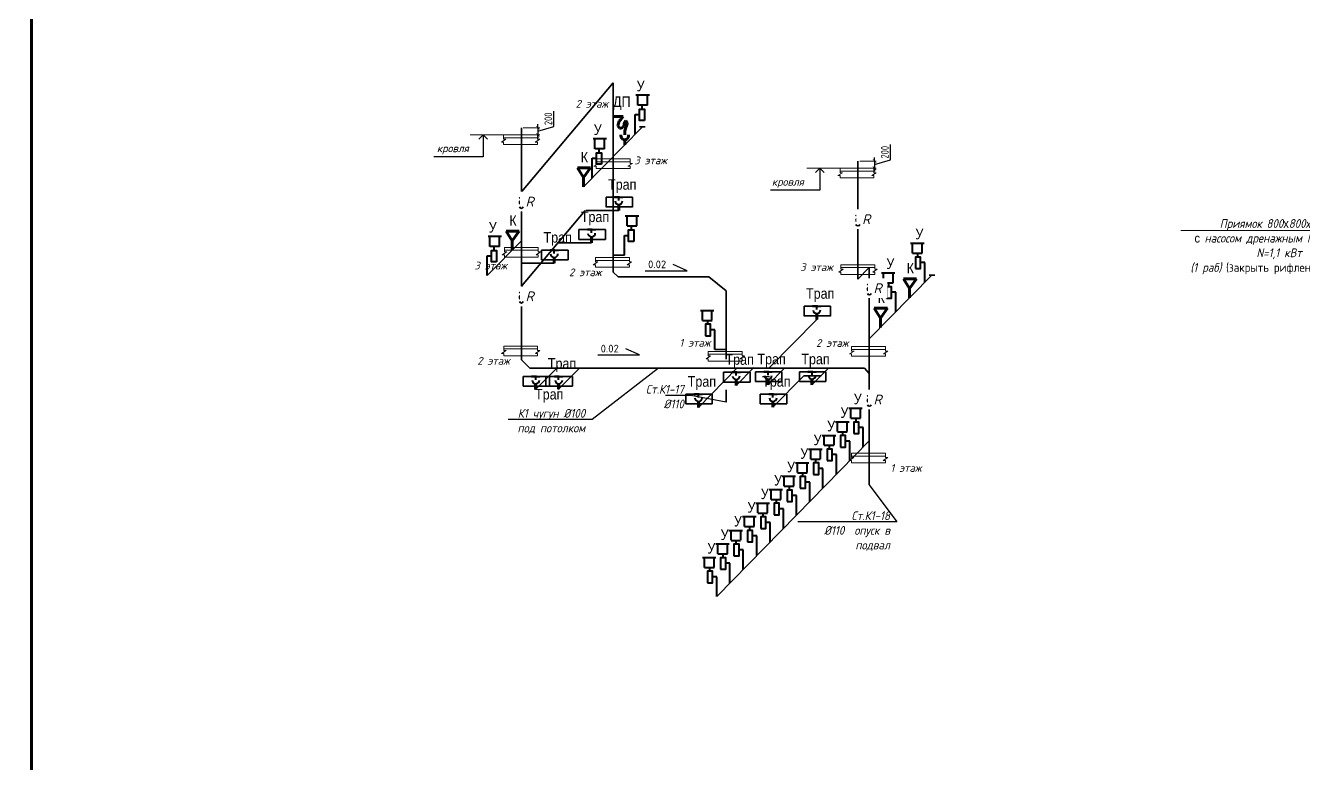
# Model space of a CAD drawing. Header units: millimetres. Extents: x -10178924 to 11692288, y -947381 to 58396.
# Drawn here: x -160827 to -124440, y 16304 to 37297 of the extents above; entities that cross this region are included whole.
import ezdxf
from ezdxf import colors
from ezdxf.entities.mleader import LeaderData, LeaderLine
from ezdxf.math import Vec2, Vec3

# ---------------------------------------------------------------- set-up
doc = ezdxf.new("R2010")
doc.units = ezdxf.units.MM
for name, color, linetype in [('!!!!!площадь', 210, 'Continuous'), ('_надписи канализация', 7, 'Continuous'), ('_надписи_вода', 7, 'Continuous'), ('ВК_Выноски', 7, 'Continuous'), ('сети', 3, 'Continuous'), ('Текст', 7, 'Continuous')]:
    doc.layers.add(name, color=color, linetype=linetype)
for name, color, linetype, lineweight in [('_канализация', 7, 'Continuous', 70), ('К1ку', 244, 'Continuous', 35), ('Перекрытие ВК', 7, 'Continuous', 20)]:
    doc.layers.add(name, color=color, linetype=linetype, lineweight=lineweight)
doc.layers.add('PDF _!ВК_надписи', color=7, linetype='Continuous', true_color=0xffffff)
doc.styles.add('GOST 2.304', font='isocpeur.ttf')
doc.styles.add('ISOCPEUR', font='isocpeui.ttf', dxfattribs={"width": 0.9})
doc.styles.add('STANDART2', font='arial.ttf')
doc.styles.add('М2', font='isocpeur.ttf', dxfattribs={"width": 0.8})
doc.styles.add('ОЛЬГА', font='isocpeui.ttf', dxfattribs={"height": 280})
doc.dimstyles.new('М2', dxfattribs={"dimtxt": 220, "dimasz": 100, "dimexe": 50, "dimexo": 50, "dimgap": 50, "dimtad": 1, "dimdec": 0, "dimzin": 1, "dimtxsty": 'М2', "dimblk": 'ARCHTICK', "dimcen": 2.5, "dimdle": 50, "dimclrd": 256, "dimclre": 256, "dimclrt": 256, "dimadec": 0, "dimazin": 0, "dimtfac": 1, "dimtdec": 0, "dimtmove": 1, "dimatfit": 1, "dimldrblk": 'NONE', "dimfxl": 1, "dimtolj": 1, "dimlwd": -1, "dimlwe": 9, "dimarcsym": 1})

# ---------------------------------------------------------------- blocks, each defined once
blk = doc.blocks.new('dj plocica')
at = {"lineweight": 13}
for p, q in [((35.4, 0), (-35.4, 0)), ((-35.4, -9.2), (-35.4, 0)), ((35.4, -9.2), (35.4, 0)), ((-30.5, -9.2), (-39.8, -15.1)), ((-39.8, -15.1), (-35.4, -15.1)), ((-35.4, -5.8), (35.3, -5.8)), ((-35.4, -9.2), (-30.5, -9.2)), ((-35.4, -15.1), (-35.4, -20)), ((35.4, -20), (-35.4, -20)), ((40.2, -9.2), (30.9, -15.1)), ((30.9, -15.1), (35.4, -15.1)), ((35.4, -9.2), (40.2, -9.2)), ((35.4, -15.1), (35.4, -20))]:
    blk.add_line(p, q, dxfattribs=at)
blk = doc.blocks.new('_ArchTick')
at = {"color": 0, "linetype": 'ByBlock', "const_width": 0.15}
blk.add_lwpolyline([(-0.5, -0.5), (0.5, 0.5)], dxfattribs=at)
blk = doc.blocks.new('*D2754')
at = {"layer": '_надписи канализация', "ltscale": 100, "transparency": 16777216}
for p, q in [((-145782, 34426), (-145782, 34861)), ((-146237, 34390), (-146237, 34490)), ((-146237, 34290), (-145782, 34426)), ((-146237, 34390), (-146237, 34190)), ((-146237, 34390), (-146237, 34190)), ((-146237, 34190), (-146237, 34090))]:
    blk.add_line(p, q, dxfattribs=at)
at = {"layer": '_надписи канализация', "lineweight": 9, "ltscale": 100, "transparency": 16777216}
for p, q in [((-146660, 34390), (-146187, 34390)), ((-146660, 34190), (-146187, 34190))]:
    blk.add_line(p, q, dxfattribs=at)
at = {"layer": 'Defpoints', "color": 0, "ltscale": 100, "transparency": 16777216}
for p in [(-146710, 34390), (-146710, 34190), (-146237, 34190)]:
    blk.add_point(p, dxfattribs=at)
at = {"layer": '_надписи канализация', "ltscale": 100, "transparency": 16777216, "xscale": 100, "yscale": 100, "zscale": 100}
for p, rotation in [((-146237, 34390), 270), ((-146237, 34190), 90)]:
    blk.add_blockref('_ArchTick', p, dxfattribs=dict(at, rotation=rotation))
at = {"layer": '_надписи канализация', "ltscale": 100, "transparency": 16777216, "insert": (-145942, 34644), "char_height": 220, "attachment_point": 5, "rotation": 90, "style": 'М2'}
blk.add_mtext('\\A1;200', dxfattribs=at)
blk = doc.blocks.new('_None')
blk = doc.blocks.new('*D2755')
at = {"layer": '_надписи канализация', "ltscale": 100, "transparency": 16777216}
for p, q in [((-136199, 33477), (-136199, 33912)), ((-136654, 33441), (-136654, 33541)), ((-136654, 33341), (-136199, 33477)), ((-136654, 33441), (-136654, 33241)), ((-136654, 33441), (-136654, 33241)), ((-136654, 33241), (-136654, 33141))]:
    blk.add_line(p, q, dxfattribs=at)
at = {"layer": '_надписи канализация', "lineweight": 9, "ltscale": 100, "transparency": 16777216}
for p, q in [((-137076, 33441), (-136604, 33441)), ((-137076, 33241), (-136604, 33241))]:
    blk.add_line(p, q, dxfattribs=at)
at = {"layer": 'Defpoints', "color": 0, "ltscale": 100, "transparency": 16777216}
for p in [(-137126, 33441), (-137126, 33241), (-136654, 33241)]:
    blk.add_point(p, dxfattribs=at)
at = {"layer": '_надписи канализация', "ltscale": 100, "transparency": 16777216, "xscale": 100, "yscale": 100, "zscale": 100}
for p, rotation in [((-136654, 33441), 270), ((-136654, 33241), 90)]:
    blk.add_blockref('_ArchTick', p, dxfattribs=dict(at, rotation=rotation))
at = {"layer": '_надписи канализация', "ltscale": 100, "transparency": 16777216, "insert": (-136359, 33694), "char_height": 220, "attachment_point": 5, "rotation": 90, "style": 'М2'}
blk.add_mtext('\\A1;200', dxfattribs=at)

msp = doc.modelspace()

# ---------------------------------------------------------------- linework, layer by layer
at = {"color": 3, "lineweight": 70}
for p, q in [((-144062.4, 34713.5, -3359.6), (-143808.9, 34713.5, -3359.6)), ((-143927.9, 34573.9, -3359.6), (-143958.9, 34442.7, -3359.6)), ((-143881.3, 34625.6, -3359.6), (-143927.9, 34573.9, -3359.6)), ((-143808.9, 34713.5, -3359.6), (-143881.3, 34625.6, -3359.6)), ((-143772.7, 34553.3, -3359.6), (-143731.3, 34594.6, -3359.6)), ((-143731.3, 34594.6, -3359.6), (-143690, 34522.3, -3359.6)), ((-143958.9, 34442.7, -3359.6), (-143912.4, 34382.7, -3359.6)), ((-143912.4, 34382.7, -3359.6), (-143881.3, 34382.7, -3359.6)), ((-143881.3, 34382.7, -3359.6), (-143824.4, 34393, -3359.6)), ((-143824.4, 34393, -3359.6), (-143793.4, 34439.6, -3359.6)), ((-143793.4, 34439.6, -3359.6), (-143777.9, 34480.9, -3359.6)), ((-143777.9, 34480.9, -3359.6), (-143772.7, 34553.3, -3359.6)), ((-143741.7, 34362, -3359.6), (-143767.5, 34300, -3359.6)), ((-143736.5, 34393, -3359.6), (-143741.7, 34362, -3359.6)), ((-143690, 34522.3, -3359.6), (-143736.5, 34393, -3359.6)), ((-144939.3, 32704.5, -1945.7), (-144939.3, 32976.9, -1945.7)), ((-146972.5, 30903.4, 305.1), (-146972.5, 31175.8, 305.1)), ((-135658.9, 29546.5, -1372), (-135658.9, 29818.9, -1372)), ((-136486.1, 28703.6, -378.6), (-136486.1, 28976, -378.6))]:
    msp.add_line(p, q, dxfattribs=at)
at = {"color": 3, "lineweight": 70, "ltscale": 14.285714}
for p, q in [((-143761.9, 33904.3, -3359.6), (-143761.9, 34044.2, -3359.6)), ((-143937.8, 32040.1, -2079.2), (-143937.8, 32206.3, -2079.2)), ((-144712.4, 31119.2, -1202.5), (-144712.4, 31285.3, -1202.5)), ((-145774.9, 30534), (-145774.9, 30700.2)), ((-138300.5, 28938.4, -1632.3), (-138300.5, 29104.6, -1632.3)), ((-146302.7, 26940.2, 722.6), (-146302.7, 27106.4, 722.6)), ((-145650.4, 26949, 722.6), (-145650.4, 27106.4, 722.6)), ((-140594.2, 27059.6, 581.9), (-140594.2, 27225.8, 581.9)), ((-139684, 27072.9, 566.2), (-139684, 27239.1, 566.2)), ((-138434, 27072.9, 566.2), (-138434, 27239.1, 566.2)), ((-141668.5, 26435.3, 566.2), (-141668.5, 26601.5, 566.2)), ((-139548, 26436.6, 566.2), (-139548, 26602.7, 566.2))]:
    msp.add_line(p, q, dxfattribs=at)
at = {"color": 3, "lineweight": 40}
for p, q in [((-143916.6, 32417, -2079.2), (-144054.8, 32417, -2079.2)), ((-144054.8, 32417, -2079.2), (-143816.8, 32417, -2079.2)), ((-143935.2, 32317.2, -2079.2), (-143935.2, 32417, -2079.2)), ((-144691.3, 31496, -1202.5), (-144829.5, 31496, -1202.5)), ((-144829.5, 31496, -1202.5), (-144591.4, 31496, -1202.5)), ((-144709.8, 31396.3, -1202.5), (-144709.8, 31496, -1202.5)), ((-145753.8, 30910.9), (-145892, 30910.9)), ((-145892, 30910.9), (-145653.9, 30910.9)), ((-145772.3, 30811.1), (-145772.3, 30910.9)), ((-138279.3, 29315.3, -1632.3), (-138417.5, 29315.3, -1632.3)), ((-138417.5, 29315.3, -1632.3), (-138179.5, 29315.3, -1632.3)), ((-138297.9, 29215.5, -1632.3), (-138297.9, 29315.3, -1632.3)), ((-146281.5, 27317.1, 722.6), (-146419.7, 27317.1, 722.6)), ((-146419.7, 27317.1, 722.6), (-146181.7, 27317.1, 722.6)), ((-146300.1, 27217.3, 722.6), (-146300.1, 27317.1, 722.6)), ((-145629.2, 27317.1, 722.6), (-145767.4, 27317.1, 722.6)), ((-145767.4, 27317.1, 722.6), (-145529.4, 27317.1, 722.6)), ((-145647.8, 27217.3, 722.6), (-145647.8, 27317.1, 722.6)), ((-140573.1, 27436.5, 581.9), (-140711.3, 27436.5, 581.9)), ((-140711.3, 27436.5, 581.9), (-140473.2, 27436.5, 581.9)), ((-140591.6, 27336.7, 581.9), (-140591.6, 27436.5, 581.9)), ((-139662.8, 27449.8, 566.2), (-139801, 27449.8, 566.2)), ((-139801, 27449.8, 566.2), (-139563, 27449.8, 566.2)), ((-139681.4, 27350, 566.2), (-139681.4, 27449.8, 566.2)), ((-138412.8, 27449.8, 566.2), (-138551, 27449.8, 566.2)), ((-138551, 27449.8, 566.2), (-138313, 27449.8, 566.2)), ((-138431.4, 27350, 566.2), (-138431.4, 27449.8, 566.2)), ((-141647.3, 26812.2, 566.2), (-141785.5, 26812.2, 566.2)), ((-141785.5, 26812.2, 566.2), (-141547.5, 26812.2, 566.2)), ((-141665.9, 26712.4, 566.2), (-141665.9, 26812.2, 566.2)), ((-139526.8, 26813.4, 566.2), (-139665, 26813.4, 566.2)), ((-139665, 26813.4, 566.2), (-139427, 26813.4, 566.2)), ((-139545.3, 26713.7, 566.2), (-139545.3, 26813.4, 566.2))]:
    msp.add_line(p, q, dxfattribs=at)
for p, q in [((-143182, 30323), (-141990.9, 30323)), ((-141990.9, 30323), (-142388, 30498.3)), ((-143341.3, 27925.8), (-143738.3, 28101.1)), ((-144532.4, 27925.8), (-143341.3, 27925.8))]:
    msp.add_line(p, q)
for centre in [(-143933.7, 32311, -2079.2), (-144708.4, 31390.1, -1202.5), (-145770.9, 30804.9), (-138296.4, 29209.3, -1632.3), (-140590.1, 27330.5, 581.9), (-139679.9, 27343.8, 566.2), (-138429.9, 27343.8, 566.2), (-146298.6, 27211.1, 722.6), (-145646.3, 27211.1, 722.6), (-141664.4, 26706.2, 566.2), (-139543.9, 26707.4, 566.2)]:
    msp.add_arc(centre, 104.5, 182.57828, 359.91751, dxfattribs=at)
at = {"color": 3, "lineweight": 70}
msp.add_ellipse((-143766.8, 34190.9, -3359.6), major_axis=(0, 146.8), ratio=0.7505329, start_param=1.5707963, end_param=4.712389, dxfattribs=at)
at = {"layer": '_надписи канализация'}
for p, q in [((-147794.5, 34189.9), (-147919.5, 34064.9)), ((-147794.5, 34189.9), (-147794.5, 33559.3)), ((-147794.5, 34189.9), (-147669.5, 34064.9)), ((-147794.5, 33559.3), (-149201.6, 33559.3)), ((-138210.9, 33240.7, 390.1), (-138335.9, 33115.7, 390.1)), ((-138210.9, 33240.7, 390.1), (-138210.9, 32610.1, 390.1)), ((-138210.9, 33240.7, 390.1), (-138085.9, 33115.7, 390.1)), ((-138210.9, 32610.1, 390.1), (-139618, 32610.1, 390.1))]:
    msp.add_line(p, q, dxfattribs=at)
at = {"layer": 'PDF _!ВК_надписи', "color": 7, "linetype": 'Continuous', "lineweight": 60, "elevation": -2956.2}
msp.add_lwpolyline([(-44253.2, 57790.7), (-44253.2, -25308.1), (-160653.6, -25308.1), (-160653.6, 57790.7)], close=True, dxfattribs=at)
at = {"layer": 'К1ку', "ltscale": 0.1}
for p, q in [((-144097.8, 35670.4, -2956.2), (-146709.9, 32565.1)), ((-146709.9, 27787.8), (-146709.9, 34389.9)), ((-144939.3, 32704.5, -1945.7), (-143261.3, 34414.2, -3960.7)), ((-143341.1, 34414.2, -3960.7), (-143181.6, 34414.2, -3960.7)), ((-144097.7, 33562, -2956.2), (-144097.5, 30284.1, -2949.9)), ((-137126.3, 30079.6, 390.1), (-137126.3, 33440.9, 390.1)), ((-144872.8, 32040.1, -2079.2), (-143937.8, 32040.1, -2079.2)), ((-147679.5, 30183, 1154), (-146709.9, 31171, -10.3)), ((-145647.4, 31119.2, -1202.5), (-144712.4, 31119.2, -1202.5)), ((-144097.5, 30765.4, -2950.8), (-143773.7, 30765.4, -2950.8)), ((-146709.9, 30534), (-145774.9, 30534)), ((-144097.6, 30284.2, -2952.6), (-143954.1, 30146.6, 3.7)), ((-136801.4, 30410.6), (-137126.3, 30079.6, 390.1)), ((-136801.4, 26722.7), (-136801.4, 30410.6)), ((-143954.1, 30146.6, 3.7), (-141373.8, 30146.6, 3.7)), ((-141373.8, 30146.6, 3.7), (-140879.3, 29754.7, 3.7)), ((-136801.4, 28382.3), (-135020.6, 30196.9, -2138.5)), ((-135101.4, 30196.9, -2138.5), (-134939.8, 30196.9, -2138.5)), ((-140879.3, 29754.7, 3.7), (-140879.3, 27806.9, 3.7)), ((-139659.7, 27553.4), (-138300.5, 28938.4, -1632.3)), ((-140879.3, 28079.7, 3.7), (-141203.2, 28079.7, 3.7)), ((-146472.2, 27553.4), (-146709.9, 27787.8)), ((-136937.6, 27553.4), (-146472.2, 27553.4)), ((-146302.7, 26940.2, 722.6), (-145709.5, 27544.6, 10.3)), ((-145659, 26940.2, 722.6), (-145057.2, 27553.4)), ((-141668.5, 26435.3, 566.2), (-140571.2, 27553.4, -751.4)), ((-140594.2, 27059.6, 581.9), (-140093.4, 27570, -19.5)), ((-139684, 27072.9, 566.2), (-139212.4, 27553.4)), ((-139548, 26436.6, 566.2), (-138665.2, 27336, -493.7)), ((-138665.2, 27336, -493.7), (-138175.8, 27336, 256.2)), ((-138434, 27072.9, 566.2), (-137962.5, 27553.4)), ((-136801.4, 27397.9), (-136937.6, 27553.4)), ((-140879.3, 26933, 3.7), (-140879.3, 26585.7, 3.7)), ((-136801.4, 24234.7), (-136801.4, 26722.7)), ((-138878.1, 23362.7, 2493.7), (-136801.4, 25478.7)), ((-141146.8, 21050.9, 5218.1), (-138878.1, 23362.7, 2493.7))]:
    msp.add_line(p, q, dxfattribs=at)
at = {"layer": 'К1ку', "color": 3, "lineweight": 40}
for p, q in [((-143059.6, 35314.8, -3712.9), (-143445.9, 35314.8, -3712.9)), ((-143396, 35035.1, -3712.9), (-143396, 35308.1, -3712.9)), ((-143119.6, 35032, -3712.9), (-143119.6, 35305.1, -3712.9)), ((-143119.6, 35032, -3712.9), (-143392.6, 35032, -3712.9)), ((-143269, 34913.5, -3712.9), (-143269, 35018, -3712.9)), ((-143467.7, 34204, -3712.9), (-143467.7, 34765.8, -3712.9)), ((-143467.7, 34765.8, -3712.9), (-143354.1, 34765.8, -3712.9)), ((-144281, 34070.2, -2246.2), (-144667.3, 34070.2, -2246.2)), ((-144617.4, 33790.5, -2246.2), (-144617.4, 34063.6, -2246.2)), ((-144341, 33790.5, -2246.2), (-144341, 34063.6, -2246.2)), ((-144689.1, 32959.5, -2246.2), (-144689.1, 33521.2, -2246.2)), ((-144689.1, 33521.2, -2246.2), (-144575.5, 33521.2, -2246.2)), ((-144341, 33787.5, -2246.2), (-144614, 33787.5, -2246.2)), ((-144490.5, 33672, -2246.2), (-144490.5, 33776.5, -2246.2)), ((-143365.6, 31876.2, -2950.8), (-143751.9, 31876.2, -2950.8)), ((-143693.5, 31603.2, -2950.8), (-143693.5, 31876.2, -2950.8)), ((-143425.6, 31596.5, -2950.8), (-143425.6, 31869.6, -2950.8)), ((-147271.5, 31293.8, 1154), (-147657.7, 31293.8, 1154)), ((-143773.7, 30765.4, -2950.8), (-143773.7, 31327.2, -2950.8)), ((-143773.7, 31327.2, -2950.8), (-143660.1, 31327.2, -2950.8)), ((-143425.6, 31593.5, -2950.8), (-143698.6, 31593.5, -2950.8)), ((-143575.1, 31478, -2950.8), (-143575.1, 31582.5, -2950.8)), ((-147607.8, 31014.1, 1154), (-147607.8, 31287.1, 1154)), ((-147331.4, 31011, 1154), (-147604.4, 31011, 1154)), ((-147480.9, 30892.5, 1154), (-147480.9, 30997, 1154)), ((-147331.4, 31011, 1154), (-147331.4, 31284.1, 1154)), ((-135630.4, 31102, -1896.1), (-135244.2, 31102, -1896.1)), ((-135570.4, 30822.3, -1896.1), (-135570.4, 31095.4, -1896.1)), ((-135294.1, 30822.3, -1896.1), (-135294.1, 31095.4, -1896.1)), ((-147679.5, 30183, 1154), (-147679.5, 30744.8, 1154)), ((-147679.5, 30744.8, 1154), (-147566, 30744.8, 1154)), ((-135570.5, 30819.3, -1896.1), (-135297.5, 30819.3, -1896.1)), ((-135421, 30703.8, -1896.1), (-135421, 30808.3, -1896.1)), ((-136457.6, 30259.1, -902.8), (-136071.4, 30259.1, -902.8)), ((-136397.7, 29979.4, -902.8), (-136397.7, 30252.5, -902.8)), ((-136121.3, 29979.4, -902.8), (-136121.3, 30252.5, -902.8)), ((-135222.4, 30553, -1896.1), (-135335.9, 30553, -1896.1)), ((-135222.4, 29991.2, -1896.1), (-135222.4, 30553, -1896.1)), ((-136397.7, 29976.4, -902.8), (-136124.7, 29976.4, -902.8)), ((-136248.2, 29860.9, -902.8), (-136248.2, 29965.4, -902.8)), ((-136049.6, 29710.2, -902.8), (-136163.2, 29710.2, -902.8)), ((-136049.6, 29148.4, -902.8), (-136049.6, 29710.2, -902.8)), ((-141611.2, 29190.5, 3.7), (-141225, 29190.5, 3.7)), ((-141551.2, 28910.8, 3.7), (-141551.2, 29183.8, 3.7)), ((-141283.4, 28917.4, 3.7), (-141283.4, 29190.5, 3.7)), ((-141551.3, 28907.7, 3.7), (-141278.2, 28907.7, 3.7)), ((-141401.7, 28792.2, 3.7), (-141401.7, 28896.8, 3.7)), ((-141203.2, 28641.5, 3.7), (-141316.7, 28641.5, 3.7)), ((-141203.2, 28079.7, 3.7), (-141203.2, 28641.5, 3.7)), ((-137386.5, 26409, 212.6), (-137000.2, 26409, 212.6)), ((-137326.5, 26129.4, 212.6), (-137326.5, 26402.4, 212.6)), ((-137050.1, 26129.4, 212.6), (-137050.1, 26402.4, 212.6)), ((-137764.9, 26023.5, 667), (-137378.6, 26023.5, 667)), ((-137704.9, 25743.8, 667), (-137704.9, 26016.8, 667)), ((-137428.5, 25743.8, 667), (-137428.5, 26016.8, 667)), ((-137326.5, 26126.3, 212.6), (-137053.5, 26126.3, 212.6)), ((-137177, 26010.8, 212.6), (-137177, 26115.3, 212.6)), ((-136978.5, 25860.1, 212.6), (-137092, 25860.1, 212.6)), ((-136978.5, 25298.3, 212.6), (-136978.5, 25860.1, 212.6)), ((-138143.3, 25637.9, 1121.4), (-137757, 25637.9, 1121.4)), ((-138083.3, 25358.2, 1121.4), (-138083.3, 25631.2, 1121.4)), ((-137806.9, 25358.2, 1121.4), (-137806.9, 25631.2, 1121.4)), ((-137704.9, 25740.7, 667), (-137431.9, 25740.7, 667)), ((-137555.4, 25625.2, 667), (-137555.4, 25729.8, 667)), ((-137356.9, 25474.5, 667), (-137470.4, 25474.5, 667)), ((-137356.9, 24912.7, 667), (-137356.9, 25474.5, 667)), ((-138529.3, 25244.6, 1584.9), (-138143.1, 25244.6, 1584.9)), ((-138469.3, 24964.9, 1584.9), (-138469.3, 25237.9, 1584.9)), ((-138193, 24964.9, 1584.9), (-138193, 25237.9, 1584.9)), ((-138083.3, 25355.2, 1121.4), (-137810.3, 25355.2, 1121.4)), ((-137933.8, 25239.7, 1121.4), (-137933.8, 25344.2, 1121.4)), ((-138907.7, 24859, 2039.3), (-138521.5, 24859, 2039.3)), ((-138847.7, 24579.3, 2039.3), (-138847.7, 24852.3, 2039.3)), ((-138571.4, 24579.3, 2039.3), (-138571.4, 24852.3, 2039.3)), ((-138469.4, 24961.8, 1584.9), (-138196.3, 24961.8, 1584.9)), ((-138319.8, 24846.3, 1584.9), (-138319.8, 24950.9, 1584.9)), ((-137735.2, 25088.9, 1121.4), (-137848.8, 25088.9, 1121.4)), ((-137735.2, 24527.1, 1121.4), (-137735.2, 25088.9, 1121.4)), ((-139286.1, 24473.4, 2493.7), (-138899.9, 24473.4, 2493.7)), ((-139226.1, 24193.7, 2493.7), (-139226.1, 24466.8, 2493.7)), ((-138949.8, 24193.7, 2493.7), (-138949.8, 24466.8, 2493.7)), ((-138847.8, 24576.3, 2039.3), (-138574.7, 24576.3, 2039.3)), ((-138698.2, 24460.8, 2039.3), (-138698.2, 24565.3, 2039.3)), ((-138121.3, 24695.6, 1584.9), (-138234.8, 24695.6, 1584.9)), ((-138121.3, 24133.8, 1584.9), (-138121.3, 24695.6, 1584.9)), ((-139655.2, 24097.3, 2937), (-139269, 24097.3, 2937)), ((-139595.2, 23817.6, 2937), (-139595.2, 24090.7, 2937)), ((-139318.9, 23817.6, 2937), (-139318.9, 24090.7, 2937)), ((-139226.2, 24190.7, 2493.7), (-138953.1, 24190.7, 2493.7)), ((-139076.6, 24075.2, 2493.7), (-139076.6, 24179.7, 2493.7)), ((-138499.7, 24310, 2039.3), (-138613.2, 24310, 2039.3)), ((-138499.7, 23748.2, 2039.3), (-138499.7, 24310, 2039.3)), ((-140033.6, 23711.8, 3391.4), (-139647.4, 23711.8, 3391.4)), ((-139973.6, 23432.1, 3391.4), (-139973.6, 23705.1, 3391.4)), ((-139697.3, 23432.1, 3391.4), (-139697.3, 23705.1, 3391.4)), ((-139595.3, 23814.6, 2937), (-139322.2, 23814.6, 2937)), ((-139445.8, 23699.1, 2937), (-139445.8, 23803.6, 2937)), ((-138878.1, 23924.5, 2493.7), (-138991.6, 23924.5, 2493.7)), ((-138878.1, 23362.7, 2493.7), (-138878.1, 23924.5, 2493.7)), ((-140412, 23326.2, 3845.7), (-140025.8, 23326.2, 3845.7)), ((-140352, 23046.5, 3845.7), (-140352, 23319.5, 3845.7)), ((-140075.7, 23046.5, 3845.7), (-140075.7, 23319.5, 3845.7)), ((-139973.7, 23429, 3391.4), (-139700.6, 23429, 3391.4)), ((-139824.1, 23313.5, 3391.4), (-139824.1, 23418, 3391.4)), ((-139247.2, 23548.3, 2937), (-139360.7, 23548.3, 2937)), ((-139247.2, 22986.5, 2937), (-139247.2, 23548.3, 2937)), ((-140798, 22932.9, 4309.3), (-140411.8, 22932.9, 4309.3)), ((-140738, 22653.2, 4309.3), (-140738, 22926.2, 4309.3)), ((-140461.7, 22653.2, 4309.3), (-140461.7, 22926.2, 4309.3)), ((-140352.1, 23043.4, 3845.7), (-140079, 23043.4, 3845.7)), ((-140202.5, 22927.9, 3845.7), (-140202.5, 23032.5, 3845.7)), ((-139625.6, 23162.8, 3391.4), (-139739.1, 23162.8, 3391.4)), ((-139625.6, 22601, 3391.4), (-139625.6, 23162.8, 3391.4)), ((-140738.1, 22650.1, 4309.3), (-140465.1, 22650.1, 4309.3)), ((-140588.6, 22534.6, 4309.3), (-140588.6, 22639.1, 4309.3)), ((-140004, 22777.2, 3845.7), (-140117.5, 22777.2, 3845.7)), ((-140004, 22215.4, 3845.7), (-140004, 22777.2, 3845.7)), ((-141176.4, 22547.3, 4763.7), (-140790.2, 22547.3, 4763.7)), ((-141116.5, 22264.5, 4763.7), (-140843.5, 22264.5, 4763.7)), ((-141116.4, 22267.6, 4763.7), (-141116.4, 22540.6, 4763.7)), ((-140967, 22149, 4763.7), (-140967, 22253.6, 4763.7)), ((-140840.1, 22267.6, 4763.7), (-140840.1, 22540.6, 4763.7)), ((-140390, 22383.9, 4309.3), (-140503.5, 22383.9, 4309.3)), ((-140390, 21822.1, 4309.3), (-140390, 22383.9, 4309.3)), ((-141554.8, 22161.7, 5218.1), (-141168.6, 22161.7, 5218.1)), ((-141494.9, 21879, 5218.1), (-141221.9, 21879, 5218.1)), ((-141494.8, 21882, 5218.1), (-141494.8, 22155, 5218.1)), ((-141345.4, 21763.5, 5218.1), (-141345.4, 21868, 5218.1)), ((-141218.5, 21882, 5218.1), (-141218.5, 22155, 5218.1)), ((-140768.4, 21998.3, 4763.7), (-140881.9, 21998.3, 4763.7)), ((-140768.4, 21436.5, 4763.7), (-140768.4, 21998.3, 4763.7)), ((-141146.8, 21612.7, 5218.1), (-141260.3, 21612.7, 5218.1)), ((-141146.8, 21050.9, 5218.1), (-141146.8, 21612.7, 5218.1))]:
    msp.add_line(p, q, dxfattribs=at)
at = {"layer": 'К1ку', "color": 7, "lineweight": 35, "ltscale": 33.333333}
for p, q in [((-144295.4, 32417, -2079.2), (-143542.3, 32417, -2079.2)), ((-144295.4, 32417, -2079.2), (-144295.4, 32135.2, -2079.2)), ((-143541.5, 32417, -2079.2), (-143541.5, 32135.2, -2079.2)), ((-144295.4, 32135.8, -2079.2), (-143542.3, 32135.8, -2079.2)), ((-145070, 31496, -1202.5), (-144316.9, 31496, -1202.5)), ((-145070, 31496, -1202.5), (-145070, 31214.3, -1202.5)), ((-144316.1, 31496, -1202.5), (-144316.1, 31214.3, -1202.5)), ((-145070, 31214.9, -1202.5), (-144316.9, 31214.9, -1202.5)), ((-146132.5, 30910.9), (-145379.4, 30910.9)), ((-146132.5, 30910.9), (-146132.5, 30629.1)), ((-146132.5, 30629.7), (-145379.4, 30629.7)), ((-145378.6, 30910.9), (-145378.6, 30629.1)), ((-138658.1, 29315.3, -1632.3), (-137905, 29315.3, -1632.3)), ((-138658.1, 29315.3, -1632.3), (-138658.1, 29033.5, -1632.3)), ((-137904.1, 29315.3, -1632.3), (-137904.1, 29033.5, -1632.3)), ((-138658.1, 29034.1, -1632.3), (-137905, 29034.1, -1632.3)), ((-146660.3, 27317.1, 722.6), (-145907.2, 27317.1, 722.6)), ((-146660.3, 27317.1, 722.6), (-146660.3, 27035.3, 722.6)), ((-146008, 27317.1, 722.6), (-145254.9, 27317.1, 722.6)), ((-146008, 27317.1, 722.6), (-146008, 27035.3, 722.6)), ((-145906.3, 27317.1, 722.6), (-145906.3, 27035.3, 722.6)), ((-145254.1, 27317.1, 722.6), (-145254.1, 27035.3, 722.6)), ((-140951.8, 27436.5, 581.9), (-140198.7, 27436.5, 581.9)), ((-140951.8, 27436.5, 581.9), (-140951.8, 27154.8, 581.9)), ((-140197.9, 27436.5, 581.9), (-140197.9, 27154.8, 581.9)), ((-140041.6, 27449.8, 566.2), (-139288.5, 27449.8, 566.2)), ((-140041.6, 27449.8, 566.2), (-140041.6, 27168, 566.2)), ((-139287.7, 27449.8, 566.2), (-139287.7, 27168, 566.2)), ((-138791.6, 27449.8, 566.2), (-138038.5, 27449.8, 566.2)), ((-138791.6, 27449.8, 566.2), (-138791.6, 27168, 566.2)), ((-138037.7, 27449.8, 566.2), (-138037.7, 27168, 566.2)), ((-146660.3, 27035.3, 722.6), (-145907.2, 27035.3, 722.6)), ((-146008, 27035.3, 722.6), (-145254.9, 27035.3, 722.6)), ((-140951.8, 27155.3, 581.9), (-140198.7, 27155.3, 581.9)), ((-140041.6, 27168.6, 566.2), (-139288.5, 27168.6, 566.2)), ((-138791.6, 27168.6, 566.2), (-138038.5, 27168.6, 566.2)), ((-142026.1, 26812.2, 566.2), (-141273, 26812.2, 566.2)), ((-142026.1, 26812.2, 566.2), (-142026.1, 26530.4, 566.2)), ((-141272.2, 26812.2, 566.2), (-141272.2, 26530.4, 566.2)), ((-139905.5, 26813.4, 566.2), (-139152.5, 26813.4, 566.2)), ((-139905.5, 26813.4, 566.2), (-139905.5, 26531.7, 566.2)), ((-139151.6, 26813.4, 566.2), (-139151.6, 26531.7, 566.2)), ((-142026.1, 26531, 566.2), (-141273, 26531, 566.2)), ((-139905.5, 26532.3, 566.2), (-139152.5, 26532.3, 566.2))]:
    msp.add_line(p, q, dxfattribs=at)
at = {"layer": 'К1ку', "ltscale": 0.1}
for points, elevation in [([(-144097.7, 33562), (-144097.8, 35670.4)], -2956.2), ([(-137126.3, 33237.4), (-137126.3, 33440.9)], 390.1), ([(-137126.3, 32964.4), (-137126.3, 33237.4)], 390.1)]:
    msp.add_lwpolyline(points, dxfattribs=dict(at, elevation=elevation))
at = {"layer": 'К1ку', "color": 3, "lineweight": 40}
for points, elevation in [([(-143201.4, 34595), (-143348, 34595), (-143348, 34922.5), (-143201.4, 34922.5)], -3712.9), ([(-144422.9, 33350.5), (-144569.5, 33350.5), (-144569.5, 33678), (-144422.9, 33678)], -2246.2), ([(-143507.5, 31156.5), (-143654, 31156.5), (-143654, 31484), (-143507.5, 31484)], -2950.8), ([(-147413.3, 30574), (-147559.9, 30574), (-147559.9, 30901.5), (-147413.3, 30901.5)], 1154), ([(-135488.6, 30382.3), (-135342, 30382.3), (-135342, 30709.8), (-135488.6, 30709.8)], -1896.1), ([(-136315.8, 29539.4), (-136169.2, 29539.4), (-136169.2, 29866.9), (-136315.8, 29866.9)], -902.8), ([(-141469.4, 28470.7), (-141322.8, 28470.7), (-141322.8, 28798.2), (-141469.4, 28798.2)], 3.7), ([(-137244.7, 25689.3), (-137098.1, 25689.3), (-137098.1, 26016.8), (-137244.7, 26016.8)], 212.6), ([(-137623.1, 25303.7), (-137476.5, 25303.7), (-137476.5, 25631.2), (-137623.1, 25631.2)], 667), ([(-138001.5, 24918.2), (-137854.9, 24918.2), (-137854.9, 25245.6), (-138001.5, 25245.6)], 1121.4), ([(-138387.5, 24524.8), (-138240.9, 24524.8), (-138240.9, 24852.3), (-138387.5, 24852.3)], 1584.9), ([(-138765.9, 24139.3), (-138619.3, 24139.3), (-138619.3, 24466.7), (-138765.9, 24466.7)], 2039.3), ([(-139144.3, 23753.7), (-138997.7, 23753.7), (-138997.7, 24081.2), (-139144.3, 24081.2)], 2493.7), ([(-139513.4, 23377.6), (-139366.8, 23377.6), (-139366.8, 23705.1), (-139513.4, 23705.1)], 2937), ([(-139891.8, 22992), (-139745.2, 22992), (-139745.2, 23319.5), (-139891.8, 23319.5)], 3391.4), ([(-140270.2, 22606.4), (-140123.6, 22606.4), (-140123.6, 22933.9), (-140270.2, 22933.9)], 3845.7), ([(-140656.2, 22213.1), (-140509.6, 22213.1), (-140509.6, 22540.6), (-140656.2, 22540.6)], 4309.3), ([(-141034.6, 21827.5), (-140888, 21827.5), (-140888, 22155), (-141034.6, 22155)], 4763.7), ([(-141413, 21442), (-141266.4, 21442), (-141266.4, 21769.4), (-141413, 21769.4)], 5218.1)]:
    msp.add_lwpolyline(points, close=True, dxfattribs=dict(at, elevation=elevation))
at = {"layer": 'К1ку', "ltscale": 0.1}
for points in [[(-146709.9, 34186.7), (-146709.9, 34390.1)], [(-146709.9, 33913.7), (-146709.9, 34186.7)]]:
    msp.add_lwpolyline(points, dxfattribs=at)
for centre in [(-146709.9, 32261), (-137126.3, 31760.2, 390.1), (-136801.4, 29796.7), (-146709.9, 29565.9), (-136801.6, 26629)]:
    msp.add_circle(centre, 56.6, dxfattribs=at)
for centre in [(-146709.9, 32428.9), (-137126.3, 31928.1, 390.1), (-136801.4, 29964.6), (-146709.9, 29733.7), (-136801.6, 26796.9)]:
    msp.add_arc(centre, 57.1, 191.71386, 348.28614, dxfattribs=at)
at = {"layer": 'Перекрытие ВК', "ltscale": 10}
for p, q in [((-147192.5, 34189.9), (-148163.6, 34189.9)), ((-137608.9, 33240.7, 390.1), (-138580, 33240.7, 390.1))]:
    msp.add_line(p, q, dxfattribs=at)
at = {"layer": 'сети', "color": 3, "lineweight": 70}
for p, q in [((-145112.3, 33253.4, -1945.7), (-144939.3, 32976.9, -1945.7)), ((-144738.6, 33253.4, -1945.7), (-145112.3, 33253.4, -1945.7)), ((-144939.3, 32976.9, -1945.7), (-144738.6, 33253.4, -1945.7)), ((-147145.6, 31452.4, 305.1), (-146972.5, 31175.8, 305.1)), ((-146771.9, 31452.4, 305.1), (-147145.6, 31452.4, 305.1)), ((-146972.5, 31175.8, 305.1), (-146771.9, 31452.4, 305.1)), ((-135831.9, 30095.4, -1372), (-135658.9, 29818.9, -1372)), ((-135458.2, 30095.4, -1372), (-135831.9, 30095.4, -1372)), ((-135658.9, 29818.9, -1372), (-135458.2, 30095.4, -1372)), ((-136659.1, 29252.5, -378.6), (-136486.1, 28976, -378.6)), ((-136285.4, 29252.5, -378.6), (-136659.1, 29252.5, -378.6)), ((-136486.1, 28976, -378.6), (-136285.4, 29252.5, -378.6))]:
    msp.add_line(p, q, dxfattribs=at)
at = {"layer": 'Текст', "color": 3, "lineweight": 70}
msp.add_line((-143767.3, 34185.1, -3359.6), (-143767.5, 34300, -3359.6), dxfattribs=at)

# ---------------------------------------------------------------- block references
at = {"layer": 'Перекрытие ВК', "ltscale": 10, "xscale": 13.65, "yscale": 13.65, "zscale": 13.65}
for p in [(-146735.8, 34186.7), (-144097.7, 33502.2, -2956.2), (-137152.1, 33237.4, 390.1), (-146710, 30983.1), (-144117.2, 30696.3, -2956.2), (-137126.1, 30491.6, 390.1), (-146729.5, 28177.2), (-140905.2, 28024.2, 3.7), (-136821, 28163.8), (-136827.3, 25129.5)]:
    msp.add_blockref('dj plocica', p, dxfattribs=at)

# ---------------------------------------------------------------- texts
at = {"layer": '!!!!!площадь', "color": 0, "char_height": 220, "attachment_point": 3, "style": 'GOST 2.304'}
for insert in [(-142584.5, 30613.7, -2956.2), (-143934.8, 28216.5, -2956.2)]:
    msp.add_mtext('0.02', dxfattribs=dict(at, insert=insert))
at = {"layer": '_надписи канализация', "ltscale": 100, "char_height": 220, "width": 1580.673, "attachment_point": 2, "line_spacing_factor": 0.8, "style": 'ОЛЬГА'}
for insert in [(-148660.4, 33914.9), (-139120.7, 32961.3, 1067.8)]:
    msp.add_mtext('кровля', dxfattribs=dict(at, insert=insert))
at = {"layer": '_надписи_вода', "char_height": 220, "width": 1580.673, "attachment_point": 2, "rotation": 360, "line_spacing_factor": 0.8, "style": 'ОЛЬГА'}
for s, insert in [('2 этаж', (-144704.2, 35181.5)), ('3 этаж', (-143032, 33571.7, -2956.2)), ('3 этаж', (-147585.8, 30577.8)), ('2 этаж', (-144893.3, 30387, -2956.2)), ('3 этаж', (-138307.7, 30533.5, 390.1)), ('1 этаж', (-141770.3, 28383, 3.7)), ('2 этаж', (-137859.2, 28375.7)), ('2 этаж', (-147505.6, 27868)), ('1 этаж', (-135761.5, 24820.3))]:
    msp.add_mtext(s, dxfattribs=dict(at, insert=insert))
at = {"layer": 'К1ку', "color": 0, "style": 'STANDART2', "width": 0.85}
for p in [(-143427.4, 35428.2, -2939.3), (-144648.8, 34183.7, -1472.6), (-147639.3, 31407.2, 1927.6), (-135489.6, 31215.5, -1122.5), (-136316.8, 30372.6, -129.2), (-137245.7, 26522.5, 986.2), (-137624.1, 26136.9, 1440.6), (-138002.5, 25751.4, 1895), (-138388.5, 25358, 2358.5), (-138766.9, 24972.5, 2812.9), (-139145.3, 24586.9, 3267.3), (-139514.4, 24210.8, 3710.6), (-139892.8, 23825.2, 4165), (-140271.2, 23439.6, 4619.4), (-140657.2, 23046.3, 5082.9), (-141035.6, 22660.7, 5537.3), (-141414, 22275.2, 5991.7)]:
    msp.add_text('У', height=300, dxfattribs=at).set_placement(p)
at = {"layer": 'Текст', "color": 0, "style": 'STANDART2', "width": 0.85}
for s, p in [('ДП', (-144099.1, 34983.6, -3359.6)), ('К', (-145016.8, 33403.2, -1539.4)), ('Трап', (-144240.9, 32627.1, -2079.2)), ('К', (-147050, 31602.1, 711.4)), ('Трап', (-145015.5, 31706.2, -1202.5)), ('Трап', (-146078, 31121)), ('К', (-135736.3, 30245.2, -965.6)), ('Трап', (-138603.6, 29525.4, -1632.3)), ('К', (-136563.6, 29402.3, 27.7)), ('Трап', (-145954.7, 27534.7, 713.8)), ('Трап', (-140897.3, 27646.6, 581.9)), ('Трап', (-139987.1, 27659.9, 566.2)), ('Трап', (-138737.1, 27659.9, 566.2)), ('Трап', (-141971.6, 27022.3, 566.2)), ('Трап', (-139851.1, 27023.6, 566.2)), ('Трап', (-146319.9, 26659, 722.6))]:
    msp.add_text(s, height=300, dxfattribs=at).set_placement(p)

# ---------------------------------------------------------------- dimensions: what is measured, and where the dimension line sits
at = {"layer": '_надписи канализация', "ltscale": 100}
for p1, p2, picture, middle in [((-146709.9, 34389.9), (-146709.9, 34189.9), '*D2754', (-145942.2, 34476.4)), ((-137126.3, 33440.7, 390.1), (-137126.3, 33240.7, 390.1), '*D2755', (-136358.6, 33527.2, 390.1))]:
    dim = msp.add_aligned_dim(p1=p1, p2=p2, distance=472.7, dimstyle='М2', override={"dimrnd": 5, "dimfxl": 1.25}, dxfattribs=at)
    dim.commit()
    dim.dimension.update_dxf_attribs({"geometry": picture, "text_midpoint": middle})

# ---------------------------------------------------------------- leaders
at = {"layer": 'ВК_Выноски'}
ml = msp.add_multileader_mtext('Standard', dxfattribs=at)
ml.set_content('{\\W0.9;К1 чугун %%C100\\Pпод потолком }', color=7, style='ISOCPEUR')
ml.set_leader_properties(color=7, linetype='ByLayer', lineweight=-1)
ml.set_arrow_properties(name='NONE')
ml.build(insert=Vec2(0, 0))
ml.multileader.update_dxf_attribs({"text_left_attachment_type": 6, "text_right_attachment_type": 6, "dogleg_length": 0.36, "arrow_head_size": 300})
ctx = ml.context
ctx.base_point, ctx.char_height, ctx.arrow_head_size, ctx.landing_gap_size, ctx.plane_origin = Vec3(-147064.4, 26089.2), 250, 300, 100, Vec3(-142100.2, -2850.7)
ctx.left_attachment, ctx.right_attachment, ctx.text_align_type = 6, 6, 2
notes = []
notes.append((ctx, [(1, (1, 1, 0), (-144691.5, 26089.2), (-1, 0), 100.4, [(0, [(-142805.5, 27553.4)], 0, [])])]))
ctx.mtext.insert, ctx.mtext.width, ctx.mtext.alignment, ctx.mtext.flow_direction = Vec3(-144891.9, 26389.2), 2481.562, 3, 5
ml = msp.add_multileader_mtext('Standard', dxfattribs=at)
ml.set_content('{\\W0.9;Ст.К1-17\\P%%C110 }', color=7, style='ISOCPEUR')
ml.set_leader_properties(color=7, linetype='ByLayer', lineweight=-1)
ml.set_arrow_properties(name='NONE')
ml.build(insert=Vec2(0, 0))
ml.multileader.update_dxf_attribs({"text_left_attachment_type": 6, "text_right_attachment_type": 6, "dogleg_length": 0.36, "arrow_head_size": 300})
ctx = ml.context
ctx.base_point, ctx.char_height, ctx.arrow_head_size, ctx.landing_gap_size, ctx.plane_origin = Vec3(-143407.3, 26774.3), 250, 300, 100, Vec3(-140174.1, -3818.5)
ctx.left_attachment, ctx.right_attachment, ctx.text_align_type = 6, 6, 2
notes.append((ctx, [(1, (1, 1, 0), (-141881.2, 26774.3), (-1, 0), 100.4, [(0, [(-140879.3, 26585.7)], 0, [])])]))
ctx.mtext.insert, ctx.mtext.width, ctx.mtext.alignment, ctx.mtext.flow_direction = Vec3(-142081.6, 27074.3), 513.532, 3, 5
ml = msp.add_multileader_mtext('Standard', dxfattribs=at)
ml.set_content('{\\W0.9;Ст.К1-18\\P%%C110  опуск в подвал}', color=7, style='ISOCPEUR')
ml.set_leader_properties(color=7, linetype='ByLayer', lineweight=-1)
ml.set_arrow_properties(name='NONE')
ml.build(insert=Vec2(0, 0))
ml.multileader.update_dxf_attribs({"text_left_attachment_type": 6, "text_right_attachment_type": 6, "dogleg_length": 0.36, "arrow_head_size": 300})
ctx = ml.context
ctx.base_point, ctx.char_height, ctx.arrow_head_size, ctx.landing_gap_size, ctx.plane_origin = Vec3(-138242.9, 23176), 250, 300, 100, Vec3(-130186.9, -1762.7)
ctx.left_attachment, ctx.right_attachment, ctx.text_align_type = 6, 6, 2
notes.append((ctx, [(1, (1, 1, 0), (-136013.4, 23176), (-1, 0), 100.4, [(0, [(-136801.4, 24234.7)], 0, [])])]))
ctx.mtext.insert, ctx.mtext.width, ctx.mtext.alignment, ctx.mtext.flow_direction = Vec3(-136213.7, 23476), 2592.798, 3, 5
for ctx, leaders in notes:
    for number, flags, end, landing, length, lines in leaders:
        leader = LeaderData()
        leader.index, (leader.has_last_leader_line, leader.has_dogleg_vector, leader.attachment_direction) = number, flags
        leader.last_leader_point, leader.dogleg_vector, leader.dogleg_length = Vec3(end), Vec3(landing), length
        for number, points, colour, breaks in lines:
            line = LeaderLine()
            line.index, line.vertices, line.color, line.breaks = number, Vec3.list(points), colors.encode_raw_color(colour), breaks
            leader.lines.append(line)
        ctx.leaders.append(leader)

# ---------------------------------------------------------------- next in the draw order: texts
at = {"layer": '_канализация', "lineweight": 25, "ltscale": 100, "char_height": 280, "width": 271.854, "attachment_point": 2, "style": 'ОЛЬГА', "bg_fill": 2}
for insert in [(-146474.2, 32428.8), (-136890.6, 31928, 390.1), (-146474.2, 29733.6), (-136565.7, 29964.5), (-136565.8, 26796.8)]:
    msp.add_mtext('R', dxfattribs=dict(at, insert=insert))

# ---------------------------------------------------------------- next in the draw order: linework, layer by layer
at = {"layer": 'К1ку', "ltscale": 0.1}
msp.add_line((-144897.1, 32040.1, -2079.2), (-146709.9, 29885), dxfattribs=at)
for centre in [(-146709.9, 32153.5), (-137126.3, 31652.7, 390.1), (-136801.4, 29689.2), (-146709.9, 29458.3), (-136801.6, 26521.5)]:
    msp.add_arc(centre, 57.1, 191.71386, 348.28614, dxfattribs=at)

# ---------------------------------------------------------------- next in the draw order: leaders
at = {"layer": '_надписи канализация', "lineweight": -2}
ml = msp.add_multileader_mtext('Standard', dxfattribs=at)
ml.set_content('\\A1;Приямок{\\Fisocp3|c204; }800{\\fArial|b0|i0|c204|p34;х}800х800(h)\\P{\\fArial|b0|i0|c204|p34;с\\Fisocp3|c204; }насосом дренажным {\\A0;\\H0.91667x;ГНОМ 10-10Г\\A1;\\H1.09091x; \\PN=1,1 кВт \\P (1 раб)\\Fisocp3|c204; \\fISOCPEUR|b0|i0|c204|p34;(закрыть рифленым железом)}', color=256, style='ISOCPEUR')
ml.set_leader_properties(lineweight=13)
ml.set_arrow_properties(name='NONE')
ml.build(insert=Vec2(0, 0))
ml.multileader.update_dxf_attribs({"text_left_attachment_type": 6, "text_right_attachment_type": 6, "dogleg_length": 100, "arrow_head_size": 300, "scale": 100})
ctx = ml.context
ctx.base_point, ctx.scale, ctx.char_height, ctx.arrow_head_size, ctx.landing_gap_size, ctx.plane_origin = Vec3(-127561.8, 31466.1), 100, 250, 300, 0.09, Vec3(-127782.1, 30503.1)
ctx.left_attachment, ctx.right_attachment, ctx.text_align_type = 6, 6, 1
notes = []
notes.append((ctx, [(1, (1, 1, 0), (-122106.9, 31466.1), (-1, 0), 100, [(1, [(-120792.9, 28742.4)], 0, [])])]))
ctx.mtext.insert, ctx.mtext.width, ctx.mtext.alignment, ctx.mtext.flow_direction = Vec3(-125132, 31791.1), 5926.326, 2, 5
ml = msp.add_multileader_mtext('Standard', dxfattribs=at)
ml.set_content('\\A1;Гаситель напора', color=256, style='ISOCPEUR')
ml.set_leader_properties(lineweight=13)
ml.set_arrow_properties(name='NONE')
ml.build(insert=Vec2(0, 0))
ml.multileader.update_dxf_attribs({"text_left_attachment_type": 6, "text_right_attachment_type": 6, "dogleg_length": 100, "arrow_head_size": 300, "scale": 100})
ctx = ml.context
ctx.base_point, ctx.scale, ctx.char_height, ctx.arrow_head_size, ctx.landing_gap_size, ctx.plane_origin = Vec3(-117155.7, 31041.9), 100, 250, 300, 0.09, Vec3(-120246.9, 30078.8)
ctx.left_attachment, ctx.right_attachment, ctx.text_align_type = 6, 6, 1
notes.append((ctx, [(1, (1, 1, 0), (-114571.8, 31041.9), (-1, 0), 100, [(1, [(-113257.8, 28457.5)], 0, [])])]))
ctx.mtext.insert, ctx.mtext.width, ctx.mtext.alignment, ctx.mtext.flow_direction = Vec3(-115996.9, 31366.9), 5926.326, 2, 5
for ctx, leaders in notes:
    for number, flags, end, landing, length, lines in leaders:
        leader = LeaderData()
        leader.index, (leader.has_last_leader_line, leader.has_dogleg_vector, leader.attachment_direction) = number, flags
        leader.last_leader_point, leader.dogleg_vector, leader.dogleg_length = Vec3(end), Vec3(landing), length
        for number, points, colour, breaks in lines:
            line = LeaderLine()
            line.index, line.vertices, line.color, line.breaks = number, Vec3.list(points), colors.encode_raw_color(colour), breaks
            leader.lines.append(line)
        ctx.leaders.append(leader)

doc.saveas('drawing.dxf')
